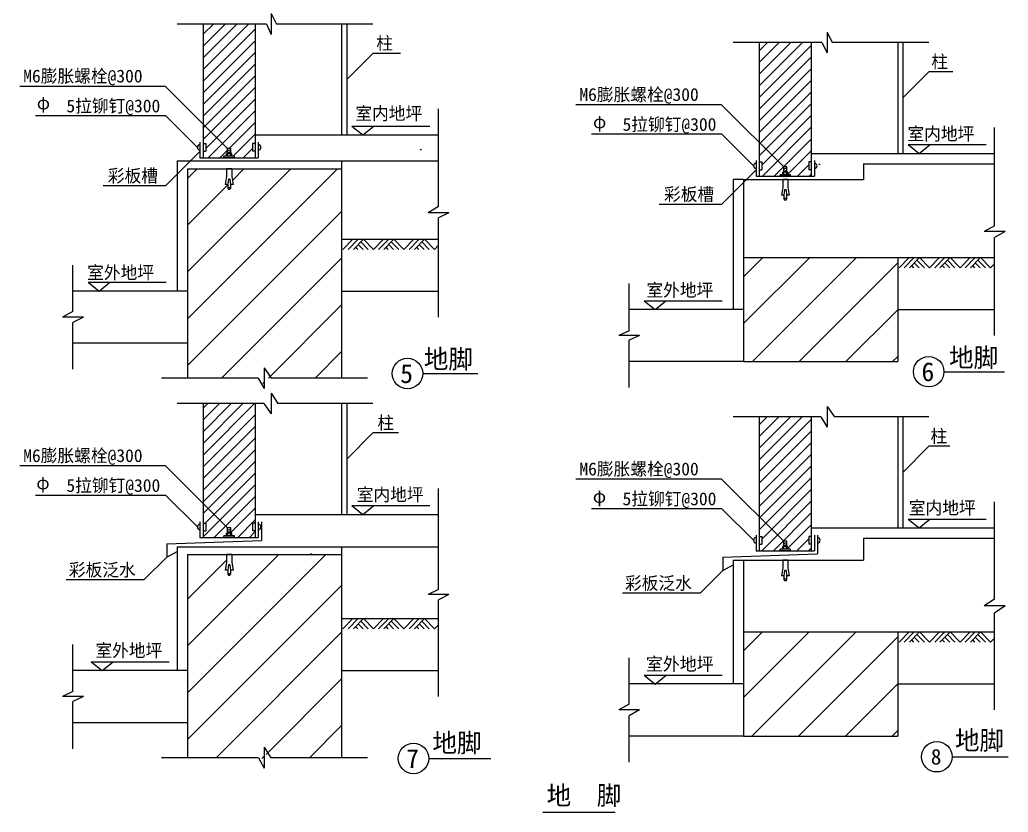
# Model space of a CAD drawing. Header units: metres. Extents: x 716 to 19882, y 23 to 29302.
# Drawn here: x 893 to 19882, y 23 to 15246 of the extents above; entities that cross this region are included whole.
import ezdxf

# ---------------------------------------------------------------- set-up
doc = ezdxf.new("R2010")
doc.units = ezdxf.units.M
for name, color, linetype in [('1', 2, 'Continuous'), ('2', 3, 'Continuous'), ('4', 5, 'Continuous'), ('5', 6, 'Continuous')]:
    doc.layers.add(name, color=color, linetype=linetype)
pattern_1 = [(45, (0, 0), (-449.013, 449.013), [])]
pattern_2 = [(45, (0, 0), (-112.2532, 112.2532), [])]

msp = doc.modelspace()

# ---------------------------------------------------------------- hatches: boundary and pattern name
at = {"layer": '2'}
h = msp.add_hatch(dxfattribs=at)
h.set_pattern_fill('AR-SAND', scale=100)
h.paths.add_polyline_path([(8935.94, 13034.56), (5414.93, 13034.56), (5414.93, 12594.56), (5474.93, 12594.56), (5474.93, 12844.56, -1), (5474.93, 12744.56), (5474.93, 12594.56), (5474.93, 12534.56), (8935.94, 12534.56)])
h.paths.add_polyline_path([(7074.93, 12534.56), (4173.57, 12534.56), (3914.93, 12275.92), (3914.93, 10034.56), (4114.93, 10034.56), (4114.93, 12384.56), (7074.93, 12384.56)])
h.paths.add_polyline_path([(4173.57, 12534.56), (3914.93, 12534.56), (3914.93, 12275.92)])
h = msp.add_hatch(dxfattribs=at)
h.set_pattern_fill('AR-SAND', scale=100)
h.paths.add_polyline_path([(19619.79, 12679.78), (16098.77, 12679.78), (16098.77, 12239.78), (16158.77, 12239.78), (16158.77, 12489.78, -1), (16158.77, 12389.78), (16158.77, 12239.78), (16158.77, 12179.78), (17098.77, 12179.78), (17098.77, 12479.78), (19619.79, 12479.78)])
h.paths.add_polyline_path([(14798.77, 12121.14), (14598.77, 11921.14), (14598.77, 9679.78), (14798.77, 9679.78)])
h.paths.add_polyline_path([(14798.77, 12121.14), (14798.77, 12179.78), (14598.77, 12179.78), (14598.77, 11921.14)])
h = msp.add_hatch(dxfattribs=at)
h.set_pattern_fill('AR-SAND', scale=100)
h.paths.add_polyline_path([(7074.93, 5123.27), (3914.93, 5123.27), (3914.93, 2743.27), (4114.93, 2743.27), (4114.93, 4973.27), (7074.93, 4973.27)])
h.paths.add_polyline_path([(8935.94, 5743.27), (5534.93, 5743.27), (5534.93, 5603.27), (5534.93, 5243.27), (5534.93, 5123.27), (8935.94, 5123.27)])
h = msp.add_hatch(dxfattribs=at)
h.set_pattern_fill('AR-SAND', scale=100)
h.paths.add_polyline_path([(16218.77, 5487.12), (16218.77, 5347.12), (16218.77, 5297.12, -1), (16218.77, 5197.12), (16218.77, 4987.12), (16218.77, 4867.12), (17098.77, 4867.12), (17098.77, 5287.12), (19619.79, 5287.12), (19619.79, 5487.12)])
h.paths.add_polyline_path([(14798.77, 4867.12), (14598.77, 4867.12), (14598.77, 2487.12), (14798.77, 2487.12)])
at = {"layer": '5'}
h = msp.add_hatch(dxfattribs=at)
h.set_pattern_fill('_U', scale=50)
h.set_pattern_definition(pattern_2)
h.paths.add_polyline_path([(5414.93, 15164.74), (4414.93, 15164.74), (4414.93, 13244.56), (4884.93, 12774.56), (4944.93, 12774.56), (4944.93, 12674.56), (4964.93, 12674.56), (4964.93, 12624.56), (5014.93, 12624.56), (5014.93, 12594.56), (5414.93, 12594.56), (5414.93, 12719.56), (5364.93, 12719.56), (5364.93, 12869.56), (5414.93, 12869.56)])
h.paths.add_polyline_path([(4414.93, 13244.56), (4414.93, 12869.56), (4464.93, 12869.56), (4464.93, 12719.56), (4414.93, 12719.56), (4414.93, 12594.56), (4814.93, 12594.56), (4814.93, 12624.56), (4864.93, 12624.56), (4864.93, 12674.56), (4884.93, 12674.56), (4884.93, 12774.56)])
h = msp.add_hatch(dxfattribs=at)
h.set_pattern_fill('_U', scale=50)
h.set_pattern_definition(pattern_2)
h.paths.add_polyline_path([(15568.77, 12419.78), (15098.77, 12889.78), (15098.77, 12514.78), (15148.77, 12514.78), (15148.77, 12364.78), (15098.77, 12364.78), (15098.77, 12239.78), (15498.77, 12239.78), (15498.77, 12269.78), (15548.77, 12269.78), (15548.77, 12319.78), (15568.77, 12319.78)])
h.paths.add_polyline_path([(16098.77, 14809.97), (15098.77, 14809.97), (15098.77, 12889.78), (15568.77, 12419.78), (15628.77, 12419.78), (15628.77, 12319.78), (15648.77, 12319.78), (15648.77, 12269.78), (15698.77, 12269.78), (15698.77, 12239.78), (16098.77, 12239.78), (16098.77, 12364.78), (16048.77, 12364.78), (16048.77, 12514.78), (16098.77, 12514.78)])
h = msp.add_hatch(dxfattribs=at)
h.set_pattern_fill('AR-CONC', scale=150)
h.paths.add_polyline_path([(8735.94, 11536.09), (8935.94, 11586.09), (8935.94, 12534.56), (7074.93, 12534.56), (7074.93, 11034.56), (8935.94, 11034.56), (8935.94, 11486.09), (9135.94, 11536.09)])
h = msp.add_hatch(dxfattribs=at)
h.set_pattern_fill('_U', scale=200)
h.set_pattern_definition(pattern_1)
h.paths.add_polyline_path([(4114.93, 8362.08), (5539.28, 8362.08), (5589.28, 8162.08), (5589.28, 8562.08), (5639.28, 8362.08), (7074.93, 8362.08), (7074.93, 12384.56), (4964.93, 12384.56), (4964.93, 12234.56), (4989.93, 12084.56), (4939.93, 12084.56), (4939.93, 12014.56), (4929.93, 11984.56), (4899.93, 11984.56), (4889.93, 12014.56), (4889.93, 12084.56), (4839.93, 12084.56), (4864.93, 12234.56), (4864.93, 12384.56), (4114.93, 12384.56)])
h = msp.add_hatch(dxfattribs=at)
h.set_pattern_fill('AR-CONC', scale=150)
h.paths.add_polyline_path([(17098.77, 12179.78), (15648.77, 12179.78), (15648.77, 12029.78), (15673.77, 11879.78), (15623.77, 11879.78), (15623.77, 11809.78), (15613.77, 11779.78), (15583.77, 11779.78), (15573.77, 11809.78), (15573.77, 11879.78), (15523.77, 11879.78), (15548.77, 12029.78), (15548.77, 12179.78), (14857.42, 12179.78), (14798.77, 12121.14), (14798.77, 10679.78), (19619.79, 10679.78), (19619.79, 11131.31), (19819.79, 11181.31), (19419.79, 11181.31), (19619.79, 11231.31), (19619.79, 12479.78), (17098.77, 12479.78)])
h = msp.add_hatch(dxfattribs=at)
h.set_pattern_fill('_U', scale=200)
h.set_pattern_definition(pattern_1)
h.paths.add_polyline_path([(14798.77, 10679.78), (14798.77, 8679.78), (17758.77, 8679.78), (17758.77, 10679.78)])
h = msp.add_hatch(dxfattribs=at)
h.set_pattern_fill('_U', scale=50)
h.set_pattern_definition(pattern_2)
h.paths.add_polyline_path([(5414.93, 7873.46), (4414.93, 7873.46), (4414.93, 5953.27), (4884.93, 5483.27), (4944.93, 5483.27), (4944.93, 5383.27), (4964.93, 5383.27), (4964.93, 5333.27), (5014.93, 5333.27), (5014.93, 5303.27), (5414.93, 5303.27), (5414.93, 5428.27), (5364.93, 5428.27), (5364.93, 5578.27), (5414.93, 5578.27)])
h.paths.add_polyline_path([(4814.93, 5303.27), (4814.93, 5333.27), (4864.93, 5333.27), (4864.93, 5396.61), (4884.93, 5403.27), (4884.93, 5483.27), (4414.93, 5953.27), (4414.93, 5578.27), (4464.93, 5578.27), (4464.93, 5428.27), (4414.93, 5428.27), (4414.93, 5303.27)])
h = msp.add_hatch(dxfattribs=at)
h.set_pattern_fill('_U', scale=50)
h.set_pattern_definition(pattern_2)
h.paths.add_polyline_path([(16098.77, 7617.3), (15098.77, 7617.3), (15098.77, 5697.12), (15568.77, 5227.12), (15628.77, 5227.12), (15628.77, 5127.12), (15648.77, 5127.12), (15648.77, 5077.12), (15698.77, 5077.12), (15698.77, 5047.12), (16098.77, 5047.12), (16098.77, 5172.12), (16048.77, 5172.12), (16048.77, 5322.12), (16098.77, 5322.12)])
h.paths.add_polyline_path([(15098.77, 5697.12), (15098.77, 5322.12), (15148.77, 5322.12), (15148.77, 5172.12), (15098.77, 5172.12), (15098.77, 5047.12), (15498.77, 5047.12), (15498.77, 5077.12), (15548.77, 5077.12), (15548.77, 5127.12), (15568.77, 5127.12), (15568.77, 5227.12)])
h = msp.add_hatch(dxfattribs=at)
h.set_pattern_fill('AR-CONC', scale=150)
h.paths.add_polyline_path([(17098.77, 4867.12), (15648.77, 4867.12), (15648.77, 4717.12), (15673.77, 4567.12), (15623.77, 4567.12), (15623.77, 4497.12), (15613.77, 4467.12), (15583.77, 4467.12), (15573.77, 4497.12), (15573.77, 4567.12), (15523.77, 4567.12), (15548.77, 4717.12), (15548.77, 4867.12), (14798.77, 4867.12), (14798.77, 3487.12), (19619.79, 3487.12), (19619.79, 3938.65), (19819.79, 3988.65), (19419.79, 3988.65), (19619.79, 4038.65), (19619.79, 5287.12), (17098.77, 5287.12)])
h = msp.add_hatch(dxfattribs=at)
h.set_pattern_fill('_U', scale=200)
h.set_pattern_definition(pattern_1)
h.paths.add_polyline_path([(7074.93, 4973.27), (4964.93, 4973.27), (4964.93, 4823.27), (4989.93, 4673.27), (4939.93, 4673.27), (4939.93, 4603.27), (4929.93, 4573.27), (4899.93, 4573.27), (4889.93, 4603.27), (4889.93, 4673.27), (4839.93, 4673.27), (4864.93, 4823.27), (4864.93, 4973.27), (4114.93, 4973.27), (4114.93, 1070.8), (5539.28, 1070.8), (5589.28, 870.8), (5589.28, 1270.8), (5639.28, 1070.8), (7074.93, 1070.8)])
h = msp.add_hatch(dxfattribs=at)
h.set_pattern_fill('AR-CONC', scale=150)
h.paths.add_polyline_path([(8735.94, 4244.8), (8935.94, 4294.8), (8935.94, 5123.27), (7074.93, 5123.27), (7074.93, 3743.27), (8935.94, 3743.27), (8935.94, 4194.8), (9135.94, 4244.8)])
h = msp.add_hatch(dxfattribs=at)
h.set_pattern_fill('_U', scale=200)
h.set_pattern_definition(pattern_1)
h.paths.add_polyline_path([(14798.77, 3487.12), (14798.77, 1487.12), (17758.77, 1487.12), (17758.77, 3487.12)])

# ---------------------------------------------------------------- linework, layer by layer
for p, q in [((8634.72, 8453.59), (9691.2, 8453.59)), ((18647.4, 8481.59), (19808.33, 8481.59)), ((8748.97, 1052.86), (9944.96, 1052.86)), ((18803.43, 1085.41), (19881.78, 1085.41)), ((10941.15, 23.01), (12331.73, 23.01))]:
    msp.add_line(p, q)
at = {"layer": '1'}
for p, q in [((4414.93, 15164.74), (4414.93, 12594.56)), ((5414.93, 15164.74), (5414.93, 12594.56)), ((15098.77, 14809.97), (15098.77, 12239.78)), ((16098.77, 14809.97), (16098.77, 12239.78)), ((4354.93, 12894.56), (4354.93, 12594.56)), ((5474.93, 12894.56), (5474.93, 12594.56)), ((4354.93, 12594.56), (5474.93, 12594.56)), ((15038.77, 12539.78), (15038.77, 12239.78)), ((16158.77, 12539.78), (16158.77, 12239.78)), ((15038.77, 12239.78), (16158.77, 12239.78)), ((4414.93, 7873.46), (4414.93, 5303.27)), ((5414.93, 7873.46), (5414.93, 5303.27)), ((15098.77, 7617.3), (15098.77, 5047.12)), ((16098.77, 7617.3), (16098.77, 5047.12)), ((4354.93, 5603.27), (4354.93, 5303.27)), ((5474.93, 5603.27), (5474.93, 5303.27)), ((5534.93, 5603.27), (5534.93, 5243.27)), ((15038.77, 5347.12), (15038.77, 5047.12)), ((16158.77, 5347.12), (16158.77, 5047.12)), ((16218.77, 5347.12), (16218.77, 4987.12)), ((3714.93, 5175.87), (5534.93, 5243.27)), ((3714.93, 5175.87), (3714.93, 4923.27)), ((4354.93, 5303.27), (5474.93, 5303.27)), ((3714.93, 4923.27), (3914.93, 5033.27)), ((14398.77, 4919.71), (16218.77, 4987.12)), ((15038.77, 5047.12), (16158.77, 5047.12)), ((14398.77, 4919.71), (14398.77, 4667.12)), ((14398.77, 4667.12), (14598.77, 4777.12))]:
    msp.add_line(p, q, dxfattribs=at)
at = {"layer": '2'}
for p, q in [((5719.66, 15364.74), (5822.57, 15164.74)), ((5719.66, 15364.74), (5719.66, 14964.74)), ((5631.98, 15164.74), (3914.93, 15164.74)), ((5631.98, 15164.74), (5719.66, 14964.74)), ((7674.93, 15164.74), (5822.57, 15164.74)), ((7074.93, 15164.74), (7074.93, 13034.56)), ((7174.93, 15164.74), (7174.93, 13034.56)), ((16403.51, 15009.97), (16403.51, 14609.97)), ((16403.51, 15009.97), (16496.37, 14809.97)), ((16301.83, 14809.97), (14598.77, 14809.97)), ((16301.83, 14809.97), (16403.51, 14609.97)), ((18358.77, 14809.97), (16496.37, 14809.97)), ((17758.77, 14809.97), (17758.77, 12679.78)), ((17858.77, 14809.97), (17858.77, 12679.78)), ((7674.93, 14599.65), (7174.93, 14099.65)), ((8205.78, 14599.65), (7674.93, 14599.65)), ((18358.77, 14244.87), (17858.77, 13744.87)), ((18820.73, 14244.87), (18358.77, 14244.87)), ((3692.81, 13966.67), (892.81, 13966.67)), ((3692.81, 13966.67), (4884.93, 12774.56)), ((8935.94, 11662.08), (8935.94, 13534.56)), ((14376.66, 13611.9), (11576.66, 13611.9)), ((14376.66, 13611.9), (15568.77, 12419.78)), ((1192.81, 13406.67), (3692.81, 13406.67)), ((3692.81, 13406.67), (4304.93, 12794.56)), ((7272.9, 13203.07), (7482.77, 13033.17)), ((7272.9, 13203.07), (8772.9, 13203.07)), ((7482.77, 13033.17), (7692.65, 13203.07)), ((19619.79, 11288.35), (19619.79, 13179.78)), ((5414.93, 13034.56), (8935.94, 13034.56)), ((11876.66, 13051.9), (14376.66, 13051.9)), ((14376.66, 13051.9), (14988.77, 12439.78)), ((4414.93, 12869.56), (4464.93, 12869.56)), ((4464.93, 12869.56), (4464.93, 12719.56)), ((4944.93, 12774.56), (4884.93, 12774.56)), ((4884.93, 12674.56), (4884.93, 12774.56)), ((4884.93, 12734.56), (4944.93, 12754.56)), ((4944.93, 12674.56), (4944.93, 12774.56)), ((5414.93, 12869.56), (5364.93, 12869.56)), ((5364.93, 12869.56), (5364.93, 12719.56)), ((17959.72, 12848.9), (18169.6, 12679)), ((17959.72, 12848.9), (19459.72, 12848.9)), ((18169.6, 12679), (18379.48, 12848.9)), ((3692.81, 12053.8), (4354.93, 12715.92)), ((3914.93, 12534.56), (8935.94, 12534.56)), ((3914.93, 12534.56), (3914.93, 10034.56)), ((4414.93, 12719.56), (4464.93, 12719.56)), ((5014.93, 12624.56), (4814.93, 12624.56)), ((4814.93, 12594.56), (4814.93, 12624.56)), ((5014.93, 12594.56), (4814.93, 12594.56)), ((4864.93, 12624.56), (4864.93, 12674.56)), ((4964.93, 12674.56), (4864.93, 12674.56)), ((4884.93, 12694.56), (4944.93, 12714.56)), ((4889.93, 12624.56), (4889.93, 12674.56)), ((4939.93, 12624.56), (4939.93, 12674.56)), ((4964.93, 12624.56), (4964.93, 12674.56)), ((5014.93, 12594.56), (5014.93, 12624.56)), ((5414.93, 12719.56), (5364.93, 12719.56)), ((7074.93, 12534.56), (7074.93, 8362.08)), ((16098.77, 12679.78), (19619.79, 12679.78)), ((4114.93, 12384.56), (4114.93, 8362.08)), ((4114.93, 12384.56), (7074.93, 12384.56)), ((4964.93, 12384.56), (4864.93, 12384.56)), ((4864.93, 12384.56), (4864.93, 12234.56)), ((4964.93, 12384.56), (4864.93, 12384.56)), ((4964.93, 12384.56), (4964.93, 12234.56)), ((14376.66, 11699.02), (15038.77, 12361.14)), ((15098.77, 12514.78), (15148.77, 12514.78)), ((15098.77, 12364.78), (15148.77, 12364.78)), ((15148.77, 12514.78), (15148.77, 12364.78)), ((15628.77, 12419.78), (15568.77, 12419.78)), ((15568.77, 12319.78), (15568.77, 12419.78)), ((15568.77, 12379.78), (15628.77, 12399.78)), ((15568.77, 12339.78), (15628.77, 12359.78)), ((15628.77, 12319.78), (15628.77, 12419.78)), ((16098.77, 12514.78), (16048.77, 12514.78)), ((16048.77, 12514.78), (16048.77, 12364.78)), ((16098.77, 12364.78), (16048.77, 12364.78)), ((17098.77, 12479.78), (17098.77, 12179.78)), ((17098.77, 12479.78), (19619.79, 12479.78)), ((4864.93, 12234.56), (4839.93, 12084.56)), ((4899.93, 12184.56), (4889.93, 12084.56)), ((4929.93, 12184.56), (4899.93, 12184.56)), ((4929.93, 12184.56), (4939.93, 12084.56)), ((4964.93, 12234.56), (4989.93, 12084.56)), ((14598.77, 12179.78), (14598.77, 9679.78)), ((14798.77, 12179.78), (14598.77, 12179.78)), ((14798.77, 12179.78), (14798.77, 8679.78)), ((14798.77, 12179.78), (17098.77, 12179.78)), ((15698.77, 12269.78), (15498.77, 12269.78)), ((15498.77, 12239.78), (15498.77, 12269.78)), ((15698.77, 12239.78), (15498.77, 12239.78)), ((15648.77, 12319.78), (15548.77, 12319.78)), ((15548.77, 12269.78), (15548.77, 12319.78)), ((15648.77, 12179.78), (15548.77, 12179.78)), ((15648.77, 12179.78), (15548.77, 12179.78)), ((15548.77, 12179.78), (15548.77, 12029.78)), ((15573.77, 12269.78), (15573.77, 12319.78)), ((15623.77, 12269.78), (15623.77, 12319.78)), ((15648.77, 12269.78), (15648.77, 12319.78)), ((15648.77, 12179.78), (15648.77, 12029.78)), ((15698.77, 12239.78), (15698.77, 12269.78)), ((3692.81, 12053.8), (2492.81, 12053.8)), ((4889.93, 12084.56), (4839.93, 12084.56)), ((4889.93, 12084.56), (4889.93, 12014.56)), ((4889.93, 12014.56), (4899.93, 11984.56)), ((4939.93, 12014.56), (4889.93, 12014.56)), ((4929.93, 11984.56), (4899.93, 11984.56)), ((4939.93, 12014.56), (4929.93, 11984.56)), ((4989.93, 12084.56), (4939.93, 12084.56)), ((4939.93, 12084.56), (4939.93, 12014.56)), ((15548.77, 12029.78), (15523.77, 11879.78)), ((15583.77, 11979.78), (15573.77, 11879.78)), ((15613.77, 11979.78), (15583.77, 11979.78)), ((15613.77, 11979.78), (15623.77, 11879.78)), ((15648.77, 12029.78), (15673.77, 11879.78)), ((15573.77, 11879.78), (15523.77, 11879.78)), ((15573.77, 11879.78), (15573.77, 11809.78)), ((15573.77, 11809.78), (15583.77, 11779.78)), ((15623.77, 11809.78), (15573.77, 11809.78)), ((15613.77, 11779.78), (15583.77, 11779.78)), ((15623.77, 11809.78), (15613.77, 11779.78)), ((15623.77, 11879.78), (15623.77, 11809.78)), ((15673.77, 11879.78), (15623.77, 11879.78)), ((8935.94, 11662.08), (8735.94, 11536.09)), ((14376.66, 11699.02), (13176.66, 11699.02)), ((9135.94, 11536.09), (8735.94, 11536.09)), ((9135.94, 11536.09), (8935.94, 11439.63)), ((8935.94, 9534.56), (8935.94, 11439.63)), ((19619.79, 11288.35), (19419.79, 11181.31)), ((7074.93, 11034.56), (8935.94, 11034.56)), ((19819.79, 11181.31), (19419.79, 11181.31)), ((19819.79, 11181.31), (19619.79, 11062.91)), ((19619.79, 9179.78), (19619.79, 11062.91)), ((14798.77, 10679.78), (19619.79, 10679.78)), ((17758.77, 10679.78), (17758.77, 8679.78)), ((1914.93, 9639.4), (1914.93, 10534.56)), ((2206.01, 10203.04), (2415.89, 10033.14)), ((2206.01, 10203.04), (3706.01, 10203.04)), ((2415.89, 10033.14), (2625.77, 10203.04)), ((12598.77, 9273.55), (12598.77, 10179.78)), ((4114.93, 10034.56), (1914.93, 10034.56)), ((7074.93, 10034.56), (8935.94, 10034.56)), ((12887.06, 9849.47), (13096.93, 9679.57)), ((12887.06, 9849.47), (14387.06, 9849.47)), ((13096.93, 9679.57), (13306.81, 9849.47)), ((1914.93, 9639.4), (1714.93, 9535.76)), ((2114.93, 9535.76), (1714.93, 9535.76)), ((2114.93, 9535.76), (1914.93, 9431.69)), ((14798.77, 9679.78), (12598.77, 9679.78)), ((17758.77, 9679.78), (19619.79, 9679.78)), ((1914.93, 8534.56), (1914.93, 9431.69)), ((12598.77, 9273.55), (12398.77, 9180.98)), ((12798.77, 9180.98), (12398.77, 9180.98)), ((12798.77, 9180.98), (12598.77, 9088.91)), ((4114.93, 9034.56), (1914.93, 9034.56)), ((12598.77, 8179.78), (12598.77, 9088.91)), ((5589.28, 8562.08), (5719.42, 8362.08)), ((5589.28, 8562.08), (5589.28, 8162.08)), ((14798.77, 8679.78), (12598.77, 8679.78)), ((14798.77, 8679.78), (17758.77, 8679.78)), ((5473.9, 8362.08), (3614.93, 8362.08)), ((5473.9, 8362.08), (5589.28, 8162.08)), ((7574.93, 8362.08), (5719.42, 8362.08)), ((5719.66, 8073.46), (5849.27, 7873.46)), ((5719.66, 8073.46), (5719.66, 7673.46)), ((5581.78, 7873.46), (3914.93, 7873.46)), ((5581.78, 7873.46), (5719.66, 7673.46)), ((7674.93, 7873.46), (5849.27, 7873.46)), ((7074.93, 7873.46), (7074.93, 5743.27)), ((7174.93, 7873.46), (7174.93, 5743.27)), ((16403.51, 7817.3), (16542.74, 7617.3)), ((16403.51, 7817.3), (16403.51, 7417.3)), ((16283.35, 7617.3), (14598.77, 7617.3)), ((16283.35, 7617.3), (16403.51, 7417.3)), ((18358.77, 7617.3), (16542.74, 7617.3)), ((17758.77, 7617.3), (17758.77, 5487.12)), ((17858.77, 7617.3), (17858.77, 5487.12)), ((7674.93, 7308.36), (7174.93, 6808.36)), ((8167.61, 7308.36), (7674.93, 7308.36)), ((18358.77, 7052.21), (17858.77, 6552.21)), ((18762.54, 7052.21), (18358.77, 7052.21)), ((3692.81, 6675.39), (892.81, 6675.39)), ((3692.81, 6675.39), (4884.93, 5483.27)), ((14376.66, 6419.24), (11576.66, 6419.24)), ((14376.66, 6419.24), (15568.77, 5227.12)), ((1192.81, 6115.39), (3692.81, 6115.39)), ((3692.81, 6115.39), (4304.93, 5503.27)), ((8935.94, 4301.72), (8935.94, 6243.27)), ((7273.18, 5913.38), (7483.06, 5743.47)), ((7273.18, 5913.38), (8773.18, 5913.38)), ((7483.06, 5743.47), (7692.94, 5913.38)), ((19619.79, 4117.97), (19619.79, 5987.12)), ((5414.93, 5743.27), (8935.94, 5743.27)), ((11876.66, 5859.24), (14376.66, 5859.24)), ((14376.66, 5859.24), (14988.77, 5247.12)), ((4414.93, 5578.27), (4464.93, 5578.27)), ((4464.93, 5578.27), (4464.93, 5428.27)), ((5414.93, 5578.27), (5364.93, 5578.27)), ((5364.93, 5578.27), (5364.93, 5428.27)), ((17958.58, 5655.24), (18168.46, 5485.34)), ((17958.58, 5655.24), (19458.58, 5655.24)), ((18168.46, 5485.34), (18378.34, 5655.24)), ((4414.93, 5428.27), (4464.93, 5428.27)), ((4814.93, 5303.27), (4814.93, 5333.27)), ((5014.93, 5333.27), (4814.93, 5333.27)), ((4964.93, 5383.27), (4864.93, 5383.27)), ((4864.93, 5333.27), (4864.93, 5383.27)), ((4884.93, 5383.27), (4884.93, 5483.27)), ((4944.93, 5483.27), (4884.93, 5483.27)), ((4884.93, 5443.27), (4944.93, 5463.27)), ((4884.93, 5403.27), (4944.93, 5423.27)), ((4889.93, 5333.27), (4889.93, 5383.27)), ((4939.93, 5333.27), (4939.93, 5383.27)), ((4944.93, 5383.27), (4944.93, 5483.27)), ((4964.93, 5333.27), (4964.93, 5383.27)), ((5014.93, 5303.27), (5014.93, 5333.27)), ((5414.93, 5428.27), (5364.93, 5428.27)), ((15098.77, 5322.12), (15148.77, 5322.12)), ((15148.77, 5322.12), (15148.77, 5172.12)), ((16048.77, 5322.12), (16048.77, 5172.12)), ((16098.77, 5322.12), (16048.77, 5322.12)), ((16098.77, 5487.12), (19619.79, 5487.12)), ((5014.93, 5303.27), (4814.93, 5303.27)), ((15098.77, 5172.12), (15148.77, 5172.12)), ((15648.77, 5127.12), (15548.77, 5127.12)), ((15548.77, 5077.12), (15548.77, 5127.12)), ((15628.77, 5227.12), (15568.77, 5227.12)), ((15568.77, 5127.12), (15568.77, 5227.12)), ((15568.77, 5187.12), (15628.77, 5207.12)), ((15568.77, 5147.12), (15628.77, 5167.12)), ((15573.77, 5077.12), (15573.77, 5127.12)), ((15623.77, 5077.12), (15623.77, 5127.12)), ((15628.77, 5127.12), (15628.77, 5227.12)), ((15648.77, 5077.12), (15648.77, 5127.12)), ((16098.77, 5172.12), (16048.77, 5172.12)), ((17098.77, 5287.12), (17098.77, 4867.12)), ((17098.77, 5287.12), (19619.79, 5287.12)), ((3914.93, 5123.27), (8935.94, 5123.27)), ((3914.93, 5123.27), (3914.93, 2743.27)), ((4114.93, 4973.27), (4114.93, 1070.8)), ((4114.93, 4973.27), (7074.93, 4973.27)), ((4964.93, 4973.27), (4864.93, 4973.27)), ((4864.93, 4973.27), (4864.93, 4823.27)), ((4964.93, 4973.27), (4864.93, 4973.27)), ((4964.93, 4973.27), (4964.93, 4823.27)), ((7074.93, 5123.27), (7074.93, 1070.8)), ((15698.77, 5077.12), (15498.77, 5077.12)), ((15498.77, 5047.12), (15498.77, 5077.12)), ((15698.77, 5047.12), (15498.77, 5047.12)), ((15698.77, 5047.12), (15698.77, 5077.12)), ((3285.52, 4493.87), (3714.93, 4923.27)), ((4864.93, 4823.27), (4839.93, 4673.27)), ((4899.93, 4773.27), (4889.93, 4673.27)), ((4929.93, 4773.27), (4899.93, 4773.27)), ((4929.93, 4773.27), (4939.93, 4673.27)), ((4964.93, 4823.27), (4989.93, 4673.27)), ((14598.77, 4867.12), (17098.77, 4867.12)), ((14598.77, 4867.12), (14598.77, 2487.12)), ((14798.77, 4867.12), (14798.77, 1487.12)), ((15648.77, 4867.12), (15548.77, 4867.12)), ((15648.77, 4867.12), (15548.77, 4867.12)), ((15548.77, 4867.12), (15548.77, 4717.12)), ((15648.77, 4867.12), (15648.77, 4717.12)), ((4889.93, 4673.27), (4839.93, 4673.27)), ((4889.93, 4673.27), (4889.93, 4603.27)), ((4889.93, 4603.27), (4899.93, 4573.27)), ((4939.93, 4603.27), (4889.93, 4603.27)), ((4929.93, 4573.27), (4899.93, 4573.27)), ((4939.93, 4603.27), (4929.93, 4573.27)), ((4989.93, 4673.27), (4939.93, 4673.27)), ((4939.93, 4673.27), (4939.93, 4603.27)), ((13969.37, 4237.72), (14398.77, 4667.12)), ((15548.77, 4717.12), (15523.77, 4567.12)), ((15573.77, 4567.12), (15523.77, 4567.12)), ((15583.77, 4667.12), (15573.77, 4567.12)), ((15573.77, 4567.12), (15573.77, 4497.12)), ((15613.77, 4667.12), (15583.77, 4667.12)), ((15613.77, 4667.12), (15623.77, 4567.12)), ((15623.77, 4567.12), (15623.77, 4497.12)), ((15673.77, 4567.12), (15623.77, 4567.12)), ((15648.77, 4717.12), (15673.77, 4567.12)), ((1785.52, 4493.87), (3285.52, 4493.87)), ((15623.77, 4497.12), (15573.77, 4497.12)), ((15573.77, 4497.12), (15583.77, 4467.12)), ((15613.77, 4467.12), (15583.77, 4467.12)), ((15623.77, 4497.12), (15613.77, 4467.12)), ((8935.94, 4302.89), (8735.94, 4206.96)), ((9135.94, 4206.96), (8735.94, 4206.96)), ((9135.94, 4206.96), (8935.94, 4102.27)), ((12469.37, 4237.72), (13969.37, 4237.72)), ((8935.94, 2243.27), (8935.94, 4102.27)), ((19619.79, 4117.97), (19419.79, 3988.65)), ((19819.79, 3988.65), (19419.79, 3988.65)), ((19819.79, 3988.65), (19619.79, 3847.48)), ((19619.79, 1987.12), (19619.79, 3847.48)), ((7074.93, 3743.27), (8935.94, 3743.27)), ((14798.77, 3487.12), (19619.79, 3487.12)), ((17758.77, 3487.12), (17758.77, 1487.12)), ((1914.93, 2345.33), (1914.93, 3243.27)), ((2264.93, 2914.26), (3764.93, 2914.26)), ((2264.93, 2914.26), (2474.81, 2744.36)), ((2474.81, 2744.36), (2684.69, 2914.26)), ((12598.77, 2098.44), (12598.77, 2987.12)), ((4114.93, 2743.27), (1914.93, 2743.27)), ((7074.93, 2743.27), (8935.94, 2743.27)), ((14798.77, 2487.12), (12598.77, 2487.12)), ((12888.37, 2656.16), (13098.25, 2486.26)), ((12888.37, 2656.16), (14388.37, 2656.16)), ((13098.25, 2486.26), (13308.12, 2656.16)), ((17758.77, 2487.12), (19619.79, 2487.12)), ((1914.93, 2345.33), (1714.93, 2244.47)), ((2114.93, 2244.47), (1714.93, 2244.47)), ((2114.93, 2244.47), (1914.93, 2148.88)), ((1914.93, 1243.27), (1914.93, 2148.88)), ((12598.77, 2098.44), (12398.77, 1988.32)), ((12798.77, 1988.32), (12398.77, 1988.32)), ((12798.77, 1988.32), (12598.77, 1875.89)), ((4114.93, 1743.27), (1914.93, 1743.27)), ((12598.77, 987.12), (12598.77, 1875.89)), ((14798.77, 1487.12), (12598.77, 1487.12)), ((14798.77, 1487.12), (17758.77, 1487.12)), ((5589.28, 1270.8), (5715.65, 1070.8)), ((5589.28, 1270.8), (5589.28, 870.8)), ((5476.8, 1070.8), (3614.93, 1070.8)), ((5476.8, 1070.8), (5589.28, 870.8)), ((7574.93, 1070.8), (5715.65, 1070.8))]:
    msp.add_line(p, q, dxfattribs=at)
for centre, start, end in [((4354.93, 12794.56), 90, 270), ((5474.93, 12794.56), 270, 90), ((15038.77, 12439.78), 90, 270), ((16158.77, 12439.78), 270, 90), ((4354.93, 5503.27), 90, 270), ((5474.93, 5503.27), 270, 90), ((15038.77, 5247.12), 90, 270), ((16218.77, 5247.12), 270, 90)]:
    msp.add_arc(centre, 50, start, end, dxfattribs=at)
at = {"layer": '4'}
for centre in [(8340.31, 8449.62), (18353.95, 8485.18), (8456.14, 1056.44), (18509.62, 1089)]:
    msp.add_circle(centre, 292.82, dxfattribs=at)
at = {"layer": '5'}
for p, q in [((7100.93, 10834.56), (7293.92, 11034.56)), ((7200.93, 10834.56), (7393.92, 11034.56)), ((7300.93, 10834.56), (7493.92, 11034.56)), ((7686.92, 10834.56), (7493.92, 11034.56)), ((7686.93, 10834.56), (7879.92, 11034.56)), ((7786.93, 10834.56), (7979.92, 11034.56)), ((7886.93, 10834.56), (8079.92, 11034.56)), ((8272.92, 10834.56), (8079.92, 11034.56)), ((8272.93, 10834.56), (8465.92, 11034.56)), ((8372.93, 10834.56), (8565.92, 11034.56)), ((8472.93, 10834.56), (8665.92, 11034.56)), ((8858.92, 10834.56), (8665.92, 11034.56)), ((7386.92, 10834.56), (7343.92, 10879.11)), ((7486.92, 10834.56), (7393.92, 10930.93)), ((7586.92, 10834.56), (7443.92, 10982.74)), ((7972.92, 10834.56), (7929.92, 10879.11)), ((8072.92, 10834.56), (7979.92, 10930.93)), ((8172.92, 10834.56), (8029.92, 10982.74)), ((8558.92, 10834.56), (8515.92, 10879.11)), ((8658.92, 10834.56), (8565.92, 10930.93)), ((8758.92, 10834.56), (8615.92, 10982.74)), ((8858.93, 10834.56), (8935.94, 10914.37)), ((17784.77, 10479.78), (17977.77, 10679.78)), ((17884.77, 10479.78), (18077.77, 10679.78)), ((17984.77, 10479.78), (18177.77, 10679.78)), ((18370.77, 10479.78), (18177.77, 10679.78)), ((18370.77, 10479.78), (18563.77, 10679.78)), ((18470.77, 10479.78), (18663.77, 10679.78)), ((18570.77, 10479.78), (18763.77, 10679.78)), ((18956.77, 10479.78), (18763.77, 10679.78)), ((18956.77, 10479.78), (19149.77, 10679.78)), ((19056.77, 10479.78), (19249.77, 10679.78)), ((19156.77, 10479.78), (19349.77, 10679.78)), ((19542.77, 10479.78), (19349.77, 10679.78)), ((18070.77, 10479.78), (18027.77, 10524.34)), ((18170.77, 10479.78), (18077.77, 10576.15)), ((18270.77, 10479.78), (18127.77, 10627.97)), ((18656.77, 10479.78), (18613.77, 10524.34)), ((18756.77, 10479.78), (18663.77, 10576.15)), ((18856.77, 10479.78), (18713.77, 10627.97)), ((19242.77, 10479.78), (19199.77, 10524.34)), ((19342.77, 10479.78), (19249.77, 10576.15)), ((19442.77, 10479.78), (19299.77, 10627.97)), ((19542.77, 10479.78), (19619.79, 10559.59)), ((7100.93, 3543.27), (7293.92, 3743.27)), ((7200.93, 3543.27), (7393.92, 3743.27)), ((7300.93, 3543.27), (7493.92, 3743.27)), ((7486.92, 3543.27), (7393.92, 3639.64)), ((7586.92, 3543.27), (7443.92, 3691.46)), ((7686.92, 3543.27), (7493.92, 3743.27)), ((7686.93, 3543.27), (7879.92, 3743.27)), ((7786.93, 3543.27), (7979.92, 3743.27)), ((7886.93, 3543.27), (8079.92, 3743.27)), ((8072.92, 3543.27), (7979.92, 3639.64)), ((8172.92, 3543.27), (8029.92, 3691.46)), ((8272.92, 3543.27), (8079.92, 3743.27)), ((8272.93, 3543.27), (8465.92, 3743.27)), ((8372.93, 3543.27), (8565.92, 3743.27)), ((8472.93, 3543.27), (8665.92, 3743.27)), ((8658.92, 3543.27), (8565.92, 3639.64)), ((8758.92, 3543.27), (8615.92, 3691.46)), ((8858.92, 3543.27), (8665.92, 3743.27)), ((8858.93, 3543.27), (8935.94, 3623.08)), ((7386.92, 3543.27), (7343.92, 3587.83)), ((7972.92, 3543.27), (7929.92, 3587.83)), ((8558.92, 3543.27), (8515.92, 3587.83)), ((17784.77, 3287.12), (17977.77, 3487.12)), ((17884.77, 3287.12), (18077.77, 3487.12)), ((17984.77, 3287.12), (18177.77, 3487.12)), ((18270.77, 3287.12), (18127.77, 3435.31)), ((18370.77, 3287.12), (18177.77, 3487.12)), ((18370.77, 3287.12), (18563.77, 3487.12)), ((18470.77, 3287.12), (18663.77, 3487.12)), ((18570.77, 3287.12), (18763.77, 3487.12)), ((18856.77, 3287.12), (18713.77, 3435.31)), ((18956.77, 3287.12), (18763.77, 3487.12)), ((18956.77, 3287.12), (19149.77, 3487.12)), ((19056.77, 3287.12), (19249.77, 3487.12)), ((19156.77, 3287.12), (19349.77, 3487.12)), ((19442.77, 3287.12), (19299.77, 3435.31)), ((19542.77, 3287.12), (19349.77, 3487.12)), ((18070.77, 3287.12), (18027.77, 3331.68)), ((18170.77, 3287.12), (18077.77, 3383.49)), ((18656.77, 3287.12), (18613.77, 3331.68)), ((18756.77, 3287.12), (18663.77, 3383.49)), ((19242.77, 3287.12), (19199.77, 3331.68)), ((19342.77, 3287.12), (19249.77, 3383.49)), ((19542.77, 3287.12), (19619.79, 3366.93))]:
    msp.add_line(p, q, dxfattribs=at)

# ---------------------------------------------------------------- texts
at = {"layer": '4'}
for s, height, p in [('柱', 247, (7741.71, 14672.96)), ('柱', 247, (18404.21, 14318.18)), ('M6膨胀螺栓@300', 247, (959.36, 14041.58)), ('M6膨胀螺栓@300', 247, (11643.21, 13686.81)), ('φ', 247, (1219.44, 13525.65)), ('   5拉铆钉@300', 247, (1284.38, 13467.9)), ('室内地坪', 247, (7339.28, 13324.28)), ('φ', 247, (11905.1, 13161.82)), ('   5拉铆钉@300', 247, (11968.23, 13113.12)), ('室内地坪', 247, (17945.81, 12932.67)), ('彩板槽', 247, (2584.95, 12125.59)), ('彩板槽', 247, (13268.79, 11770.81)), ('室外地坪', 247, (2187.57, 10267.56)), ('室外地坪', 247, (12930.81, 9929.61)), ('地脚', 363, (8655.59, 8547.81)), ('地脚', 363, (18745.37, 8575.81)), ('5', 363, (8200.99, 8268.12)), ('6', 363, (18214.64, 8303.68)), ('柱', 247, (7763.16, 7381.67)), ('柱', 247, (18388.56, 7125.52)), ('M6膨胀螺栓@300', 247, (959.36, 6750.3)), ('M6膨胀螺栓@300', 247, (11643.21, 6494.15)), ('φ', 247, (1211.13, 6226.24)), ('   5拉铆钉@300', 247, (1284.38, 6176.61)), ('室内地坪', 247, (7365.98, 6001.48)), ('φ', 247, (11901.46, 5967.6)), ('   5拉铆钉@300', 247, (11968.23, 5920.46)), ('室内地坪', 247, (17971.39, 5747.04)), ('彩板泛水', 247, (1835.29, 4556.21)), ('彩板泛水', 247, (12519.13, 4300.06)), ('室外地坪', 247, (2345.56, 3006.93)), ('室外地坪', 250, (12921.9, 2745.18)), ('地脚', 363, (8820.7, 1173.33)), ('地脚', 363, (18858.77, 1222.27)), ('7', 363, (8316.83, 874.94)), ('8', 300, (18394.48, 939)), ('地  脚', 363, (11013.86, 164.86))]:
    msp.add_text(s, height=height, dxfattribs=at).set_placement(p)

doc.saveas('drawing.dxf')
